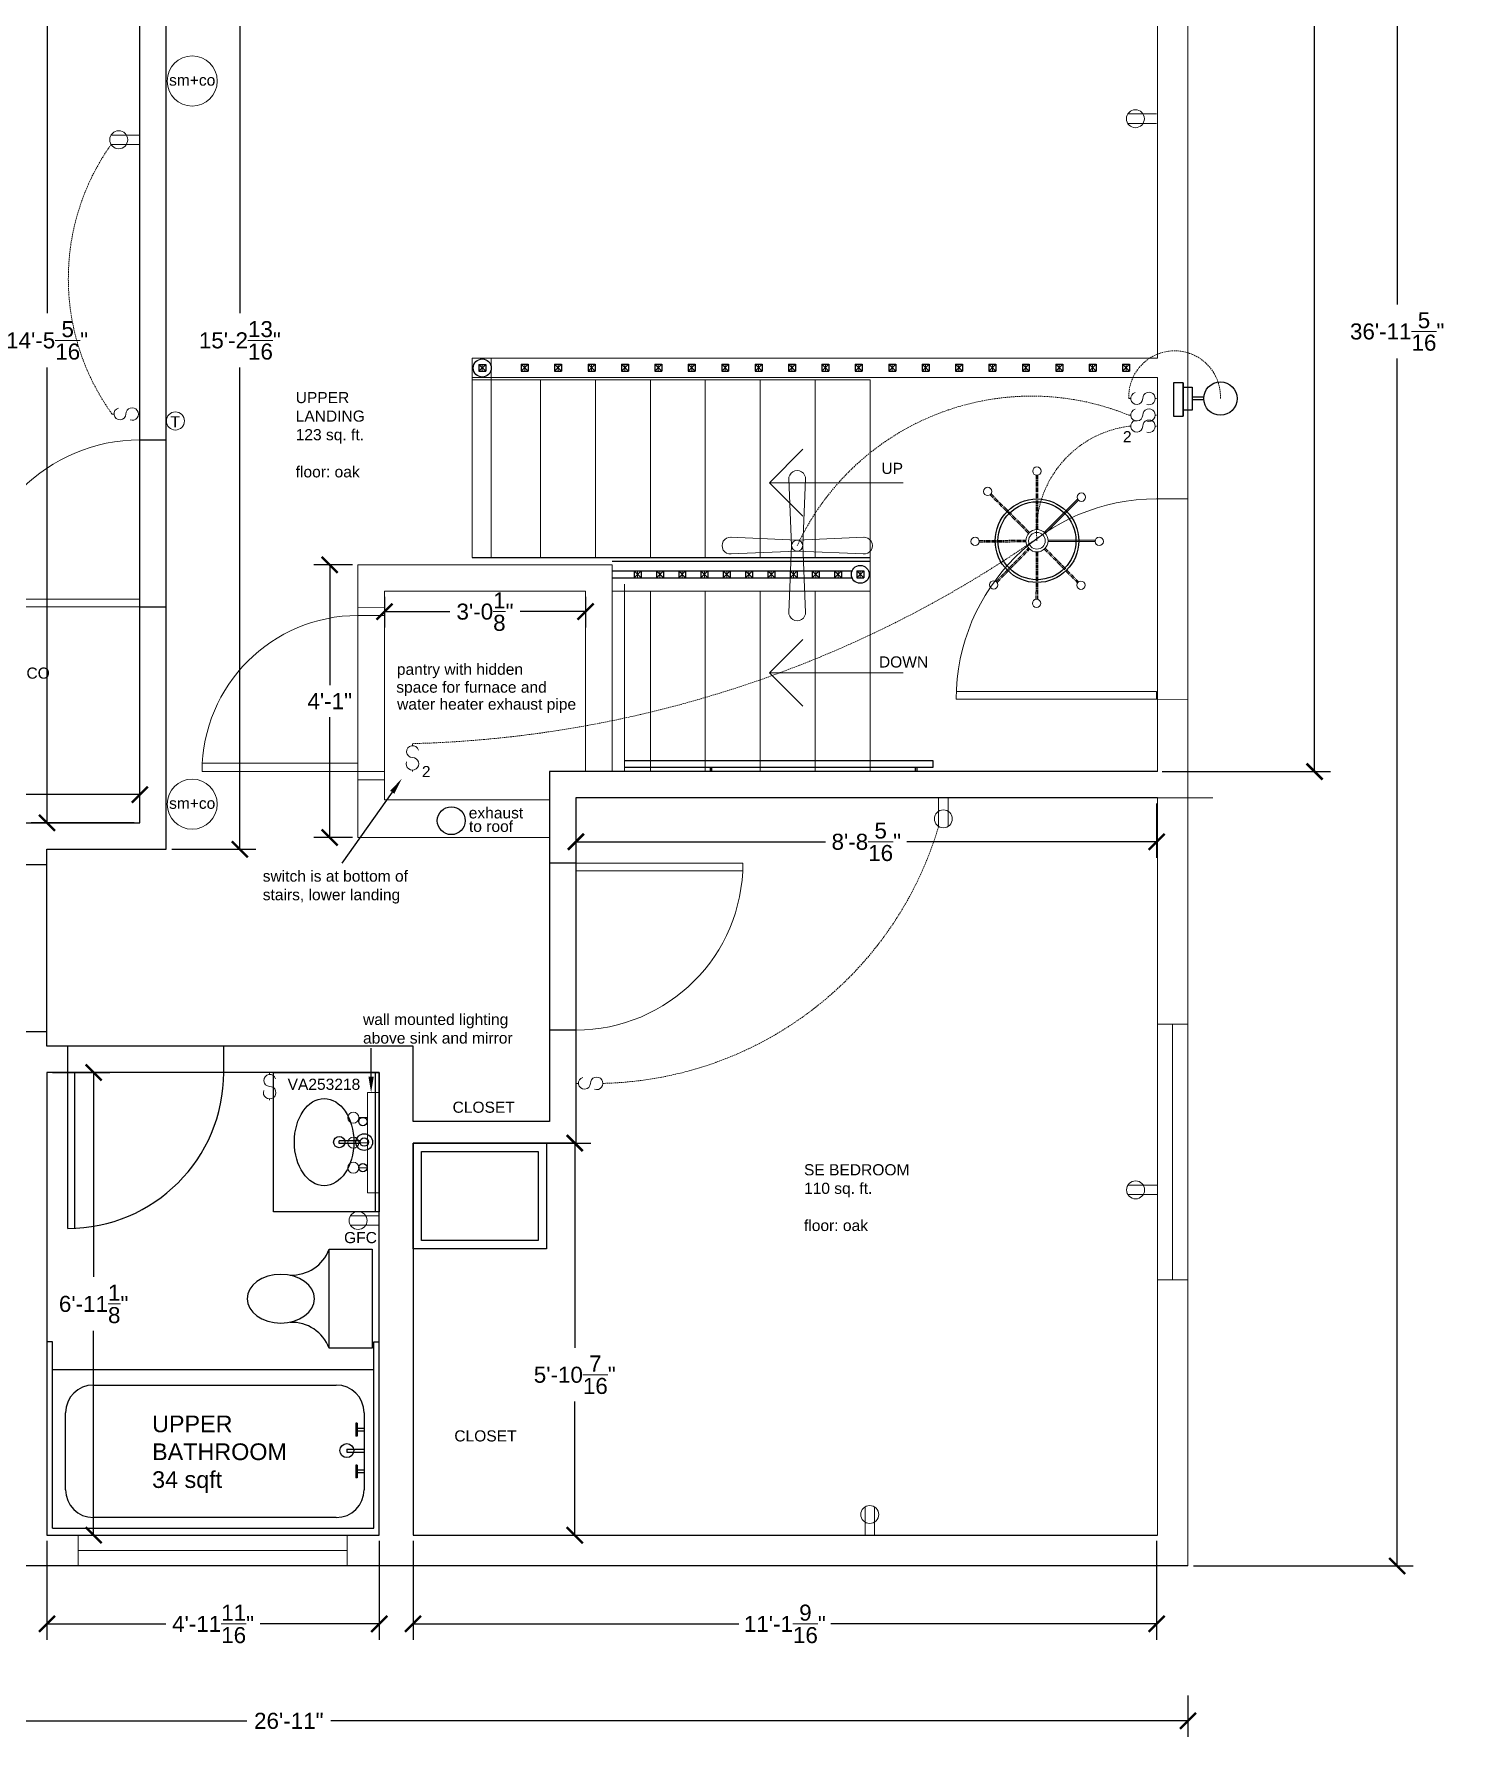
# Model space of a CAD drawing. Header units: inches. Extents: x -20 to 405, y 55 to 548.
# Drawn here: x 149.9 to 405.3, y 54.6 to 360.4 of the extents above; entities that cross this region are included whole.
import ezdxf

# ---------------------------------------------------------------- set-up
doc = ezdxf.new("R2010")
doc.units = ezdxf.units.IN
doc.header["$MEASUREMENT"] = 0
doc.linetypes.add('CENTER2', pattern=[1.125, 0.75, -0.125, 0.125, -0.125])
doc.linetypes.add('DASHED2', pattern=[0.375, 0.25, -0.125])
doc.layers.get('0').update_dxf_attribs({"color": 1, "lineweight": 9})
for name, color, linetype, lineweight in [('00-page-edge', 7, 'Continuous', 9), ('A-101-Floorplan-1st-floor', 7, 'Continuous', 9), ('A201-Dimensions', 7, 'Continuous', 9), ('A201-Floorplan-2nd-floor', 7, 'Continuous', 9), ('A201-Text', 7, 'Continuous', 9), ('F201-Fire-and-CO-2nd-floor', 7, 'Continuous', 9)]:
    doc.layers.add(name, color=color, linetype=linetype, lineweight=lineweight)
doc.styles.add('Annotative', font='Arial.ttf')
doc.styles.get("Standard").update_dxf_attribs({"font": 'Arial.ttf'})
doc.dimstyles.new('Annotative', dxfattribs={"dimtxt": 0.18, "dimasz": 0.18, "dimexe": 0.18, "dimexo": 0.0625, "dimgap": 0.09, "dimtad": 0, "dimtih": 1, "dimtoh": 1, "dimdec": 4, "dimzin": 0, "dimdsep": 46, "dimlunit": 4, "dimtxsty": 'Annotative', "dimblk": 'ARCHTICK', "dimblk1": 'ARCHTICK', "dimblk2": 'ARCHTICK', "dimcen": 0.09, "dimadec": 0, "dimazin": 0, "dimtfac": 1, "dimtdec": 4, "dimtofl": 0, "dimtmove": 0, "dimatfit": 3, "dimldrblk": 'ARCHTICK', "dimfxl": 1, "dimtolj": 1, "dimtzin": 0, "dimarcsym": 0})

# ---------------------------------------------------------------- blocks, each defined once
blk = doc.blocks.new('L2-bathroom-door')
at = {"lineweight": 30}
for p, q in [((0, -28), (0, 0)), ((1.25, 0), (0, 0)), ((0, 0), (0, 0)), ((1.25, -27.97), (1.25, 0))]:
    blk.add_line(p, q, dxfattribs=at)
blk.add_arc((0, 0), 28, 270, 0, dxfattribs=at)
blk = doc.blocks.new('L2-SE-bedroom')
at = {"layer": 'A201-Floorplan-2nd-floor'}
for p, q in [((30, 0), (0, 0)), ((0, 0), (0, -1.38)), ((0, -1.38), (29.97, -1.38))]:
    blk.add_line(p, q, dxfattribs=at)
blk.add_arc((0, 0), 30, 270, 0, dxfattribs=at)
blk = doc.blocks.new('L2-W-bedroom-door')
at = {"layer": 'A201-Floorplan-2nd-floor'}
for p, q in [((-186.19, -524.69), (-156.19, -524.69)), ((-156.19, -523.31), (-186.15, -523.31)), ((-156.19, -524.69), (-156.19, -523.31))]:
    blk.add_line(p, q, dxfattribs=at)
blk.add_arc((-156.19, -524.69), 30, 90, 180, dxfattribs=at)
blk = doc.blocks.new('L2-bathroom-bath-tub')
at = {"lineweight": 30}
for p, q in [((-1, 0), (0, 0)), ((-58.68, 0), (-59.68, 0)), ((-58.68, -33.5), (-58.68, 0)), ((-1, -33.5), (-1, 0)), ((-58.68, -5), (-1, -5)), ((-51.34, -7.77), (-7.72, -7.77)), ((-56.34, -26.56), (-56.34, -12.77)), ((-2.72, -12.77), (-2.72, -26.56)), ((-58.68, -33.5), (-1, -33.5)), ((-7.72, -31.56), (-51.34, -31.56))]:
    blk.add_line(p, q, dxfattribs=at)
for centre, start, end in [((-51.34, -12.77), 90, 180), ((-7.72, -12.77), 0, 90), ((-51.34, -26.56), 180, 270), ((-7.72, -26.56), 270, 0)]:
    blk.add_arc(centre, 5, start, end, dxfattribs=at)
blk = doc.blocks.new('L2-bathroom-sink')
at = {"lineweight": 30}
for p, q in [((-19, -25), (-19, 0)), ((-19, 0), (0, 0)), ((-0.75, 0), (-0.75, -25)), ((0, 0), (0, -25)), ((-3.39, -12.25), (-7.17, -12.25)), ((-7.17, -12.75), (-7.17, -12.25)), ((-3.39, -12.75), (-7.17, -12.75)), ((0, -25), (-19, -25))]:
    blk.add_line(p, q, dxfattribs=at)
for centre, radius in [((-2.94, -8.81), 0.75), ((-7.19, -12.5), 1), ((-2.69, -12.5), 1.5), ((-2.69, -12.5), 0.75), ((-2.94, -17.09), 0.75)]:
    blk.add_circle(centre, radius, dxfattribs=at)
blk.add_ellipse((-9.9, -12.5), major_axis=(0, 7.83), ratio=0.682565, dxfattribs=at)
blk = doc.blocks.new('L2-toilet')
at = {"layer": 'A201-Floorplan-2nd-floor', "lineweight": 30}
for p, q in [((-7.75, 0), (-7.75, 17.75)), ((-7.75, 17.75), (0, 17.75)), ((0, 17.75), (0, 0)), ((0, 0), (-7.75, 0))]:
    blk.add_line(p, q, dxfattribs=at)
for centre, start, end in [((-14.44, 20.27), 267.5527, 339.3943), ((-14.44, -2.52), 20.6057, 92.4473)]:
    blk.add_arc(centre, 7.15, start, end, dxfattribs=at)
blk.add_ellipse((-16.43, 8.88), major_axis=(-6.05, 0), ratio=0.722961, start_param=4.712389, end_param=10.995574, dxfattribs=at)
blk = doc.blocks.new('L2-tub-hot-faucet')
at = {"layer": 'A201-Floorplan-2nd-floor', "lineweight": 30}
for p, q in [((-1.26, 1.41), (-1.51, 1.41)), ((-1.51, 1.41), (-1.51, -0.91)), ((-1.26, 1.41), (-1.26, -0.91)), ((0, 0.5), (-1.26, 0.5)), ((0, 0), (-1.26, 0)), ((-1.26, -0.91), (-1.26, 0)), ((-1.26, -0.91), (-1.51, -0.91))]:
    blk.add_line(p, q, dxfattribs=at)
blk = doc.blocks.new('L2-tub-faucets-and-drain')
at = {"layer": 'A201-Floorplan-2nd-floor', "lineweight": 30}
for p, q in [((0, 0.25), (3.11, 0.25)), ((0, 0.25), (0, -0.25)), ((0, -0.25), (3.11, -0.25))]:
    blk.add_line(p, q, dxfattribs=at)
blk.add_circle((0, 0), 1.25, dxfattribs=at)
at = {"lineweight": 30}
for p in [(3.11, 3.5), (3.11, -4)]:
    blk.add_blockref('L2-tub-hot-faucet', p, dxfattribs=at)
blk = doc.blocks.new('L2-front-door')
at = {"layer": 'A201-Floorplan-2nd-floor'}
for p, q in [((-36, 0), (0, 0)), ((-35.97, 1.38), (0, 1.38))]:
    blk.add_line(p, q, dxfattribs=at)
at = {"layer": 'A201-Floorplan-2nd-floor', "lineweight": 30}
blk.add_line((0, 1.38), (0, 0), dxfattribs=at)
at = {"layer": 'A201-Floorplan-2nd-floor'}
blk.add_arc((0, 0), 36, 90, 180, dxfattribs=at)
blk = doc.blocks.new('L2-banister-rail')
at = {"layer": 'A201-Floorplan-2nd-floor', "lineweight": -3}
for p, q in [((292.34, -354.55), (291.09, -355.8)), ((292.34, -355.8), (291.09, -354.55)), ((291.09, -354.55), (291.09, -355.8)), ((291.09, -354.55), (292.34, -354.55)), ((292.34, -354.55), (292.34, -355.8)), ((291.09, -355.8), (292.34, -355.8))]:
    blk.add_line(p, q, dxfattribs=at)
at = {"layer": 'A201-Floorplan-2nd-floor', "lineweight": 5}
blk.add_line((291.71, -355.8), (291.71, -354.55), dxfattribs=at)
blk = doc.blocks.new('L1-pt-5-bannister-ball')
at = {"layer": 'A201-Floorplan-2nd-floor', "lineweight": -3}
blk.add_circle((298.59, -355.2), 1.61, dxfattribs=at)
at = {"color": 1, "lineweight": 5}
blk.add_blockref('L2-banister-rail', (6.88, -0.02), dxfattribs=at)
blk = doc.blocks.new('L2-SW-bannister-ball')
at = {"layer": 'A201-Floorplan-2nd-floor', "lineweight": -3}
blk.add_circle((231.61, -355.22), 1.62, dxfattribs=at)
at = {"color": 1, "lineweight": 5}
blk.add_blockref('L2-banister-rail', (-60.1, -0.01), dxfattribs=at)
blk = doc.blocks.new('L2-south-stairway-handrail-to-L1')
at = {"layer": 'A201-Floorplan-2nd-floor', "lineweight": -3}
for p, q in [((-44.12, 1.25), (11.23, 1.25)), ((11.23, 0), (-44.12, 0)), ((-28.71, -0.75), (-28.71, 0)), ((-28.46, -0.75), (-28.46, 0)), ((8.09, 0), (8.09, -0.75)), ((8.34, 0), (8.34, -0.75)), ((11.23, 1.25), (11.23, 0))]:
    blk.add_line(p, q, dxfattribs=at)
blk = doc.blocks.new('L1-arrow')
at = {"lineweight": 5}
for p, q in [((188.32, -365.98), (182.32, -359.98)), ((182.32, -365.98), (164.32, -365.98)), ((182.32, -365.98), (188.32, -365.98)), ((188.32, -365.98), (182.32, -371.98))]:
    blk.add_line(p, q, dxfattribs=at)
blk = doc.blocks.new('_ArchTick')
at = {"color": 0, "linetype": 'ByBlock', "lineweight": 30, "const_width": 0.15}
blk.add_lwpolyline([(-0.5, -0.5), (0.5, 0.5)], dxfattribs=at)
blk = doc.blocks.new('*D545')
at = {"layer": 'A201-Dimensions', "color": 0, "lineweight": -2, "transparency": 16777216}
for p, q in [((207.13, 265.1), (200.17, 265.1)), ((203.05, 265.1), (203.05, 243.49)), ((203.05, 216.12), (203.05, 237.72)), ((207.13, 216.12), (200.17, 216.12))]:
    blk.add_line(p, q, dxfattribs=at)
at = {"layer": 'A201-Dimensions', "color": 0, "lineweight": -2, "transparency": 16777216, "xscale": 2.88, "yscale": 2.88, "zscale": 2.88}
for p, rotation in [((203.05, 265.1), 90), ((203.05, 216.12), 270)]:
    blk.add_blockref('_ArchTick', p, dxfattribs=dict(at, rotation=rotation))
at = {"layer": 'A201-Dimensions', "color": 0, "lineweight": 5, "transparency": 16777216, "insert": (203.05, 240.61), "char_height": 2.88, "attachment_point": 5, "style": 'Annotative'}
blk.add_mtext('\\A1;4\'-1"', dxfattribs=at)
blk = doc.blocks.new('*D544')
at = {"layer": 'A201-Dimensions', "color": 0, "lineweight": -2, "transparency": 16777216}
for p, q in [((212.88, 259.35), (212.88, 253.81)), ((249.01, 259.35), (249.01, 253.81)), ((212.88, 256.69), (224.63, 256.69)), ((249.01, 256.69), (237.26, 256.69))]:
    blk.add_line(p, q, dxfattribs=at)
at = {"layer": 'A201-Dimensions', "color": 0, "lineweight": -2, "transparency": 16777216, "xscale": 2.88, "yscale": 2.88, "zscale": 2.88, "rotation": 180}
blk.add_blockref('_ArchTick', (212.88, 256.69), dxfattribs=at)
at = {"layer": 'A201-Dimensions', "color": 0, "lineweight": -2, "transparency": 16777216, "xscale": 2.88, "yscale": 2.88, "zscale": 2.88}
blk.add_blockref('_ArchTick', (249.01, 256.69), dxfattribs=at)
at = {"layer": 'A201-Dimensions', "color": 0, "lineweight": 5, "transparency": 16777216, "insert": (230.94, 256.69), "char_height": 2.88, "attachment_point": 5, "style": 'Annotative'}
blk.add_mtext('\\A1;3\'-0{\\H1x;\\S1/8;}"', dxfattribs=at)
blk = doc.blocks.new('*D533')
at = {"layer": 'A201-Dimensions', "color": 0, "lineweight": -2, "transparency": 16777216}
for p, q in [((92.79, 219.76), (92.79, 226.71)), ((168.94, 219.76), (168.94, 226.71)), ((92.79, 223.83), (124.55, 223.83)), ((168.94, 223.83), (137.19, 223.83))]:
    blk.add_line(p, q, dxfattribs=at)
at = {"layer": 'A201-Dimensions', "color": 0, "lineweight": -2, "transparency": 16777216, "xscale": 2.88, "yscale": 2.88, "zscale": 2.88, "rotation": 180}
blk.add_blockref('_ArchTick', (92.79, 223.83), dxfattribs=at)
at = {"layer": 'A201-Dimensions', "color": 0, "lineweight": -2, "transparency": 16777216, "xscale": 2.88, "yscale": 2.88, "zscale": 2.88}
blk.add_blockref('_ArchTick', (168.94, 223.83), dxfattribs=at)
at = {"layer": 'A201-Dimensions', "color": 0, "lineweight": 5, "transparency": 16777216, "insert": (130.87, 223.83), "char_height": 2.88, "attachment_point": 5, "style": 'Annotative'}
blk.add_mtext('\\A1;6\'-4{\\H1x;\\S1/8;}"', dxfattribs=at)
blk = doc.blocks.new('*D524')
at = {"layer": 'A201-Dimensions', "color": 0, "lineweight": -2, "transparency": 16777216}
for p, q in [((167.94, 392.04), (149.41, 392.04)), ((152.29, 392.04), (152.29, 310.26)), ((152.29, 218.76), (152.29, 300.54)), ((167.94, 218.76), (149.41, 218.76))]:
    blk.add_line(p, q, dxfattribs=at)
at = {"layer": 'A201-Dimensions', "color": 0, "lineweight": -2, "transparency": 16777216, "xscale": 2.88, "yscale": 2.88, "zscale": 2.88}
for p, rotation in [((152.29, 392.04), 90), ((152.29, 218.76), 270)]:
    blk.add_blockref('_ArchTick', p, dxfattribs=dict(at, rotation=rotation))
at = {"layer": 'A201-Dimensions', "color": 0, "lineweight": 5, "transparency": 16777216, "insert": (152.29, 305.4), "char_height": 2.88, "attachment_point": 5, "style": 'Annotative'}
blk.add_mtext('\\A1;14\'-5{\\H1x;\\S5/16;}"', dxfattribs=at)
blk = doc.blocks.new('*D536')
at = {"layer": 'A201-Dimensions', "color": 0, "lineweight": -2, "transparency": 16777216}
for p, q in [((152.26, 89.83), (152.26, 72.04)), ((211.94, 89.83), (211.94, 72.04)), ((152.26, 74.92), (173.63, 74.92)), ((211.94, 74.92), (190.57, 74.92))]:
    blk.add_line(p, q, dxfattribs=at)
at = {"layer": 'A201-Dimensions', "color": 0, "lineweight": -2, "transparency": 16777216, "xscale": 2.88, "yscale": 2.88, "zscale": 2.88, "rotation": 180}
blk.add_blockref('_ArchTick', (152.26, 74.92), dxfattribs=at)
at = {"layer": 'A201-Dimensions', "color": 0, "lineweight": -2, "transparency": 16777216, "xscale": 2.88, "yscale": 2.88, "zscale": 2.88}
blk.add_blockref('_ArchTick', (211.94, 74.92), dxfattribs=at)
at = {"layer": 'A201-Dimensions', "color": 0, "lineweight": 5, "transparency": 16777216, "insert": (182.1, 74.92), "char_height": 2.88, "attachment_point": 5, "style": 'Annotative'}
blk.add_mtext('\\A1;4\'-11{\\H1x;\\S11/16;}"', dxfattribs=at)
blk = doc.blocks.new('*D540')
at = {"layer": 'A201-Dimensions', "color": 0, "lineweight": -2, "transparency": 16777216}
for p, q in [((218.01, 89.83), (218.01, 72.04)), ((351.57, 89.83), (351.57, 72.04)), ((218.01, 74.92), (276.52, 74.92)), ((351.57, 74.92), (293.06, 74.92))]:
    blk.add_line(p, q, dxfattribs=at)
at = {"layer": 'A201-Dimensions', "color": 0, "lineweight": -2, "transparency": 16777216, "xscale": 2.88, "yscale": 2.88, "zscale": 2.88, "rotation": 180}
blk.add_blockref('_ArchTick', (218.01, 74.92), dxfattribs=at)
at = {"layer": 'A201-Dimensions', "color": 0, "lineweight": -2, "transparency": 16777216, "xscale": 2.88, "yscale": 2.88, "zscale": 2.88}
blk.add_blockref('_ArchTick', (351.57, 74.92), dxfattribs=at)
at = {"layer": 'A201-Dimensions', "color": 0, "lineweight": 5, "transparency": 16777216, "insert": (284.79, 74.92), "char_height": 2.88, "attachment_point": 5, "style": 'Annotative'}
blk.add_mtext('\\A1;11\'-1{\\H1x;\\S9/16;}"', dxfattribs=at)
blk = doc.blocks.new('*D538')
at = {"layer": 'A201-Dimensions', "color": 0, "lineweight": -2, "transparency": 16777216}
for p, q in [((153.26, 173.93), (163.53, 173.93)), ((160.65, 173.93), (160.65, 137.24)), ((160.65, 90.83), (160.65, 127.52)), ((153.26, 90.83), (163.53, 90.83))]:
    blk.add_line(p, q, dxfattribs=at)
at = {"layer": 'A201-Dimensions', "color": 0, "lineweight": -2, "transparency": 16777216, "xscale": 2.88, "yscale": 2.88, "zscale": 2.88}
for p, rotation in [((160.65, 173.93), 90), ((160.65, 90.83), 270)]:
    blk.add_blockref('_ArchTick', p, dxfattribs=dict(at, rotation=rotation))
at = {"layer": 'A201-Dimensions', "color": 0, "lineweight": 5, "transparency": 16777216, "insert": (160.65, 132.38), "char_height": 2.88, "attachment_point": 5, "style": 'Annotative'}
blk.add_mtext('\\A1;6\'-11{\\H1x;\\S1/8;}"', dxfattribs=at)
blk = doc.blocks.new('*D537')
at = {"layer": 'A201-Dimensions', "color": 0, "lineweight": -2, "transparency": 16777216}
for p, q in [((219.01, 161.25), (249.94, 161.25)), ((247.06, 161.25), (247.06, 124.49)), ((247.06, 90.83), (247.06, 114.82)), ((219.01, 90.83), (249.94, 90.83))]:
    blk.add_line(p, q, dxfattribs=at)
at = {"layer": 'A201-Dimensions', "color": 0, "lineweight": -2, "transparency": 16777216, "xscale": 2.88, "yscale": 2.88, "zscale": 2.88}
for p, rotation in [((247.06, 161.25), 90), ((247.06, 90.83), 270)]:
    blk.add_blockref('_ArchTick', p, dxfattribs=dict(at, rotation=rotation))
at = {"layer": 'A201-Dimensions', "color": 0, "lineweight": 5, "transparency": 16777216, "insert": (247.06, 119.66), "char_height": 2.88, "attachment_point": 5, "style": 'Annotative'}
blk.add_mtext('\\A1;5\'-10{\\H1x;\\S7/16;}"', dxfattribs=at)
blk = doc.blocks.new('*D543')
at = {"layer": 'A201-Dimensions', "color": 0, "lineweight": -2, "transparency": 16777216}
for p, q in [((247.26, 222.22), (247.26, 212.48)), ((351.57, 222.22), (351.57, 212.48)), ((247.26, 215.36), (292.12, 215.36)), ((351.57, 215.36), (306.71, 215.36))]:
    blk.add_line(p, q, dxfattribs=at)
at = {"layer": 'A201-Dimensions', "color": 0, "lineweight": -2, "transparency": 16777216, "xscale": 2.88, "yscale": 2.88, "zscale": 2.88, "rotation": 180}
blk.add_blockref('_ArchTick', (247.26, 215.36), dxfattribs=at)
at = {"layer": 'A201-Dimensions', "color": 0, "lineweight": -2, "transparency": 16777216, "xscale": 2.88, "yscale": 2.88, "zscale": 2.88}
blk.add_blockref('_ArchTick', (351.57, 215.36), dxfattribs=at)
at = {"layer": 'A201-Dimensions', "color": 0, "lineweight": 5, "transparency": 16777216, "insert": (299.42, 215.36), "char_height": 2.88, "attachment_point": 5, "style": 'Annotative'}
blk.add_mtext('\\A1;8\'-8{\\H1x;\\S5/16;}"', dxfattribs=at)
blk = doc.blocks.new('*D547')
at = {"layer": 'A201-Dimensions', "color": 0, "lineweight": -2, "transparency": 16777216}
for p, q in [((352.57, 523.16), (382.81, 523.16)), ((379.93, 523.16), (379.93, 380.43)), ((379.93, 227.97), (379.93, 370.71)), ((352.57, 227.97), (382.81, 227.97))]:
    blk.add_line(p, q, dxfattribs=at)
at = {"layer": 'A201-Dimensions', "color": 0, "lineweight": -2, "transparency": 16777216, "xscale": 2.88, "yscale": 2.88, "zscale": 2.88}
for p, rotation in [((379.93, 523.16), 90), ((379.93, 227.97), 270)]:
    blk.add_blockref('_ArchTick', p, dxfattribs=dict(at, rotation=rotation))
at = {"layer": 'A201-Dimensions', "color": 0, "lineweight": 5, "transparency": 16777216, "insert": (379.93, 375.57), "char_height": 2.88, "attachment_point": 5, "style": 'Annotative'}
blk.add_mtext('\\A1;24\'-7{\\H1x;\\S3/16;}"', dxfattribs=at)
blk = doc.blocks.new('*D546')
at = {"layer": 'A201-Dimensions', "color": 0, "lineweight": -2, "transparency": 16777216}
for p, q in [((174.69, 396.79), (189.79, 396.79)), ((186.91, 396.79), (186.91, 310.29)), ((186.91, 214.01), (186.91, 300.52)), ((174.69, 214.01), (189.79, 214.01))]:
    blk.add_line(p, q, dxfattribs=at)
at = {"layer": 'A201-Dimensions', "color": 0, "lineweight": -2, "transparency": 16777216, "xscale": 2.88, "yscale": 2.88, "zscale": 2.88}
for p, rotation in [((186.91, 396.79), 90), ((186.91, 214.01), 270)]:
    blk.add_blockref('_ArchTick', p, dxfattribs=dict(at, rotation=rotation))
at = {"layer": 'A201-Dimensions', "color": 0, "lineweight": 5, "transparency": 16777216, "insert": (186.91, 305.4), "char_height": 2.88, "attachment_point": 5, "style": 'Annotative'}
blk.add_mtext('\\A1;15\'-2{\\H1x;\\S13/16;}"', dxfattribs=at)
blk = doc.blocks.new('basic-vertical-switch')
for p, q in [((0, 5), (0, 4.65)), ((0, 0.26), (0, 0))]:
    blk.add_line(p, q)
for points in [[(0, 2.5, -2.004555), (1.06, 3.85)], [(-1.06, 1.75, 3.139408), (0, 2.5, 3.139408)]]:
    blk.add_lwpolyline(points, format="xyb")
blk = doc.blocks.new('wall-duplex')
at = {"lineweight": 5}
for p, q in [((-0.85, 3.8), (-0.85, -1.36)), ((0.85, 3.8), (0.85, -1.36))]:
    blk.add_line(p, q, dxfattribs=at)
blk.add_circle((0, 0), 1.61)
blk = doc.blocks.new('smoke+co-detector')
at = {"lineweight": 5}
blk.add_circle((0, 0), 4.5, dxfattribs=at)
at = {"layer": '00-page-edge', "lineweight": 5}
blk.add_line((0, 0), (0, 0), dxfattribs=at)
at = {"lineweight": 5, "insert": (-4.16, 1.16, 93.25), "char_height": 2, "attachment_point": 1}
blk.add_mtext_dynamic_manual_height_columns('sm+co', width=9.0395, gutter_width=10, heights=[0], dxfattribs=at)
blk = doc.blocks.new('basic-horizontal-switch')
for p, q in [((-5, 0), (-4.65, 0)), ((-0.26, 0), (0, 0))]:
    blk.add_line(p, q)
for points in [[(-2.5, 0, -2.004555), (-3.85, 1.06)], [(-1.75, -1.06, 3.139408), (-2.5, 0, 3.139408)]]:
    blk.add_lwpolyline(points, format="xyb")
blk = doc.blocks.new('original-upstairs-bathroom-wall-light')
at = {"lineweight": 5}
for p, q in [((-13.5, -2), (-13.5, -3.54)), ((-9, -2), (-9, -3.54)), ((-4.5, -2), (-4.5, -3.54))]:
    blk.add_line(p, q, dxfattribs=at)
blk.add_lwpolyline([(0, 0), (0, -2), (-18, -2), (-18, 0)], close=True, dxfattribs=at)
for centre in [(-13.5, -4.54), (-9, -4.54), (-4.5, -4.54)]:
    blk.add_circle(centre, 1, dxfattribs=at)
blk = doc.blocks.new('ceiling-fan')
at = {"lineweight": 5}
for p, q in [((-1, 0), (-1.5, 12)), ((1, 0), (1.5, 12)), ((0, 1), (-12, 1.5)), ((-1, 0), (-1.5, -12)), ((0, 1), (12, 1.5)), ((1, 0), (1.5, -12)), ((0, -1), (-12, -1.5)), ((0, -1), (12, -1.5))]:
    blk.add_line(p, q, dxfattribs=at)
blk.add_circle((0, 0), 1, dxfattribs=at)
for centre, start, end in [((0, 12), 355.2281, 184.7719), ((-12, 0), 85.2281, 274.7719), ((12, 0), 265.2281, 94.7719), ((0, -12), 175.2281, 4.7719)]:
    blk.add_arc(centre, 1.5, start, end, dxfattribs=at)
blk = doc.blocks.new('original-dining-room-chandelier-flat0')
at = {"linetype": 'CENTER2', "lineweight": -3}
for p, q in [((-0.12, 11.76), (-0.12, 2)), ((0.12, 11.76), (0.12, 2)), ((-10.35, 0.02), (-2, 0.12)), ((-10.35, -0.23), (-2, -0.13)), ((-0.13, -2), (-0.18, -10.49)), ((0.12, -2), (0.07, -10.49))]:
    blk.add_line(p, q, dxfattribs=at)
at = {"lineweight": 5}
for p, q in [((2, 0.12), (10.43, 0.12)), ((2, -0.12), (10.43, -0.12))]:
    blk.add_line(p, q, dxfattribs=at)
for centre, radius in [((0, 12.51), 0.75), ((-11.1, -0.11), 0.75), ((0, 0), 2), ((0, 0), 1.5), ((11.18, -0.11), 0.75), ((-0.06, -11.24), 0.75)]:
    blk.add_circle(centre, radius, dxfattribs=at)
at = {"lineweight": -3}
for radius in [7.5, 7]:
    blk.add_circle((0, 0), radius, dxfattribs=at)
blk = doc.blocks.new('original-dining-room-chandelier-flat1')
at = {"linetype": 'CENTER2', "lineweight": -3}
for p, q in [((-8.4, 8.23), (-1.5, 1.32)), ((-8.23, 8.4), (-1.32, 1.5)), ((-7.34, -7.3), (-1.5, -1.33)), ((-7.16, -7.48), (-1.32, -1.5)), ((1.32, -1.5), (7.29, -7.54)), ((1.5, -1.33), (7.47, -7.37))]:
    blk.add_line(p, q, dxfattribs=at)
at = {"lineweight": 5}
for p, q in [((1.32, 1.5), (7.29, 7.47)), ((1.5, 1.32), (7.47, 7.29))]:
    blk.add_line(p, q, dxfattribs=at)
for centre, radius in [((-8.85, 8.85), 0.75), ((7.98, 7.83), 0.75), ((0, 0), 2), ((0, 0), 1.5), ((-7.77, -7.93), 0.75), ((7.91, -7.99), 0.75)]:
    blk.add_circle(centre, radius, dxfattribs=at)
at = {"lineweight": -3}
for radius in [7.5, 7]:
    blk.add_circle((0, 0), radius, dxfattribs=at)
blk = doc.blocks.new('original-dining-room-chandelier')
at = {"layer": 'A201-Floorplan-2nd-floor', "lineweight": 5}
for name in ['original-dining-room-chandelier-flat0', 'original-dining-room-chandelier-flat1']:
    blk.add_blockref(name, (0, 0), dxfattribs=at)
blk = doc.blocks.new('outdoor-light')
at = {"layer": 'A-101-Floorplan-1st-floor', "lineweight": 30}
for p, q in [((6, 0), (0, 0)), ((0, 0), (0, -1.75)), ((6, -1.75), (6, 0)), ((0, -1.75), (6, -1.75)), ((1.11, -3.38), (1.11, -1.75)), ((1.11, -1.75), (5.24, -1.75)), ((5.24, -1.75), (5.24, -3.38)), ((5.24, -3.38), (1.11, -3.38)), ((2.93, -5.46), (2.93, -3.38)), ((3.43, -5.46), (3.43, -3.38))]:
    blk.add_line(p, q, dxfattribs=at)
blk.add_circle((3.18, -8.45), 3, dxfattribs=at)
blk = doc.blocks.new('*D587')
at = {"layer": 'A201-Dimensions', "color": 0, "lineweight": -2, "transparency": 16777216}
for p, q in [((358.2, 528.66), (397.65, 528.66)), ((394.77, 528.66), (394.77, 311.86)), ((394.77, 85.33), (394.77, 302.13)), ((358.2, 85.33), (397.65, 85.33))]:
    blk.add_line(p, q, dxfattribs=at)
at = {"layer": 'A201-Dimensions', "color": 0, "lineweight": -2, "transparency": 16777216, "xscale": 2.88, "yscale": 2.88, "zscale": 2.88}
for p, rotation in [((394.77, 528.66), 90), ((394.77, 85.33), 270)]:
    blk.add_blockref('_ArchTick', p, dxfattribs=dict(at, rotation=rotation))
at = {"layer": 'A201-Dimensions', "color": 0, "lineweight": 5, "transparency": 16777216, "insert": (394.77, 307), "char_height": 2.88, "attachment_point": 5, "style": 'Annotative'}
blk.add_mtext('\\A1;36\'-11{\\H1x;\\S5/16;}"', dxfattribs=at)
blk = doc.blocks.new('*D592')
at = {"layer": 'A201-Dimensions', "color": 0, "lineweight": -2, "transparency": 16777216}
for p, q in [((34.2, 62.06), (34.2, 54.61)), ((357.2, 62.06), (357.2, 54.61)), ((34.2, 57.49), (188.17, 57.49)), ((357.2, 57.49), (203.23, 57.49))]:
    blk.add_line(p, q, dxfattribs=at)
at = {"layer": 'A201-Dimensions', "color": 0, "lineweight": -2, "transparency": 16777216, "xscale": 2.88, "yscale": 2.88, "zscale": 2.88, "rotation": 180}
blk.add_blockref('_ArchTick', (34.2, 57.49), dxfattribs=at)
at = {"layer": 'A201-Dimensions', "color": 0, "lineweight": -2, "transparency": 16777216, "xscale": 2.88, "yscale": 2.88, "zscale": 2.88}
blk.add_blockref('_ArchTick', (357.2, 57.49), dxfattribs=at)
at = {"layer": 'A201-Dimensions', "color": 0, "lineweight": 5, "transparency": 16777216, "insert": (195.7, 57.49), "char_height": 2.88, "attachment_point": 5, "style": 'Annotative'}
blk.add_mtext('\\A1;26\'-11"', dxfattribs=at)

msp = doc.modelspace()

# ---------------------------------------------------------------- linework, layer by layer
at = {"lineweight": 5}
msp.add_line((351.69696, 223.2234), (361.64964, 223.2234), dxfattribs=at)
at = {"layer": 'A201-Floorplan-2nd-floor', "lineweight": 5}
for p, q in [((357.19696, 85.32563), (357.19696, 528.6646)), ((351.69696, 302.2234), (351.69696, 523.1646)), ((228.63039, 302.2234), (228.63039, 266.37965)), ((351.69696, 302.2234), (228.63039, 302.2234)), ((232.07074, 266.37965), (232.07074, 302.2234)), ((351.69696, 298.7234), (228.63039, 298.7234)), ((300.13446, 298.31715), (228.63039, 298.31715)), ((240.88446, 266.37965), (240.88446, 298.31715)), ((250.75946, 266.37965), (250.75946, 298.31715)), ((260.63446, 266.37965), (260.63446, 298.31715)), ((270.50946, 266.37965), (270.50946, 298.31715)), ((280.38446, 266.37965), (280.38446, 298.31715)), ((290.25946, 266.37965), (290.25946, 298.31715)), ((300.13446, 266.37965), (300.13446, 298.31715)), ((351.69696, 227.9734), (351.69696, 298.7234)), ((351.57196, 276.93803), (357.19696, 276.93803)), ((300.13446, 227.9734), (300.13446, 266.37965)), ((253.75946, 265.0984), (208.12664, 265.0984)), ((208.12664, 265.0984), (208.12664, 216.11552)), ((228.63039, 265.0984), (253.75946, 265.0984)), ((253.75946, 265.0984), (253.75946, 227.9734)), ((249.00946, 260.3484), (212.87664, 260.3484)), ((212.87664, 260.3484), (212.87664, 222.86552)), ((249.00946, 260.3484), (249.00946, 227.9734)), ((253.75946, 260.37965), (300.13446, 260.37965)), ((256.00946, 227.9734), (256.00946, 261.5984)), ((260.63446, 260.37965), (260.63446, 227.9734)), ((270.50946, 260.37965), (270.50946, 227.9734)), ((280.38446, 260.37965), (280.38446, 227.9734)), ((290.25946, 260.37965), (290.25946, 227.9734)), ((300.13446, 260.37965), (300.13446, 227.9734)), ((208.12664, 257.49052), (212.87664, 257.44815)), ((208.12664, 255.99052), (208.12664, 227.99052)), ((212.87664, 255.97788), (208.12664, 255.99052)), ((351.57196, 240.93803), (357.19696, 240.90735)), ((180.16685, 229.49052), (208.12664, 229.49052)), ((180.12664, 227.99052), (208.12664, 227.99052)), ((208.12664, 227.99052), (212.87664, 227.99052)), ((208.12664, 226.49052), (208.12664, 227.99052)), ((212.87664, 226.47951), (208.12664, 226.49052)), ((248.75946, 227.9734), (256.00946, 227.9734)), ((351.69696, 90.82563), (351.69696, 223.2234)), ((212.87664, 222.86552), (242.50946, 222.86552)), ((208.12664, 216.11552), (242.50946, 216.11552)), ((351.69696, 182.5984), (357.19696, 182.5984)), ((354.44696, 182.5984), (354.44696, 136.70063)), ((351.69696, 136.70063), (357.19696, 136.70063)), ((157.88446, 90.82563), (157.88446, 85.32563)), ((206.19205, 90.82563), (206.19205, 85.32563)), ((157.88446, 88.07563), (206.19205, 88.07563))]:
    msp.add_line(p, q, dxfattribs=at)
at = {"layer": 'A201-Floorplan-2nd-floor', "lineweight": -3}
for p, q in [((173.69289, 214.01313), (173.69289, 396.79497)), ((356.32196, 297.77001), (356.32196, 291.77001)), ((168.94289, 287.52816), (173.69289, 287.52816)), ((228.63039, 266.37965), (300.13446, 266.37965)), ((253.75946, 265.75465), (300.13446, 265.75465)), ((253.75946, 264.02334), (296.87702, 264.02334)), ((253.75946, 262.77334), (296.86124, 262.77334)), ((168.94289, 257.52816), (173.69289, 257.52816)), ((351.69696, 227.9734), (242.50946, 227.9734)), ((242.50946, 227.9734), (242.50946, 165.12585)), ((351.69696, 223.2234), (247.25946, 223.2234)), ((247.25946, 223.2234), (247.25946, 161.25085)), ((147.50946, 211.30496), (152.25946, 211.30496)), ((152.25946, 178.67996), (152.25946, 214.01313)), ((152.25946, 214.01313), (173.69289, 214.01313)), ((247.25946, 211.5359), (242.50946, 211.5359)), ((147.50946, 181.30496), (152.25946, 181.30496)), ((247.25946, 181.5359), (242.50946, 181.5359)), ((218.00946, 178.67996), (152.25946, 178.67996)), ((156.00946, 173.92996), (156.00946, 178.67996)), ((184.00946, 173.92996), (184.00946, 178.67996)), ((218.00946, 165.12585), (218.00946, 178.67996)), ((156.00946, 173.92996), (152.25946, 173.92996)), ((242.50946, 165.12585), (218.00946, 165.12585)), ((247.25946, 161.25085), (218.00946, 161.25085)), ((218.00946, 161.25085), (218.00946, 90.82563)), ((153.25946, 92.07563), (153.25946, 120.57563)), ((218.00946, 90.82563), (351.69696, 90.82563)), ((357.19696, 85.32563), (34.20234, 85.32563))]:
    msp.add_line(p, q, dxfattribs=at)
for points in [[(39.67112, 392.04497), (39.71879, 247.91938), (92.79071, 247.91938), (92.79071, 218.76313), (168.94289, 218.76313), (168.94289, 392.04497)], [(211.94205, 90.82563), (211.94205, 173.92996), (152.25946, 173.92996), (152.25946, 90.82563)]]:
    msp.add_lwpolyline(points, close=True, dxfattribs=at)
at = {"layer": 'A201-Floorplan-2nd-floor', "lineweight": -2}
for points in [[(214.2722, 224.26184), (205.19735, 211.53818)], [(210.47901, 173.1852), (210.47901, 178.30522)]]:
    msp.add_lwpolyline(points, dxfattribs=at)
at = {"layer": 'A201-Floorplan-2nd-floor', "lineweight": 30}
for points in [[(242.00946, 142.25085), (218.00946, 142.25085), (218.00946, 161.25085), (242.00946, 161.25085)], [(240.50946, 159.75085), (240.50946, 143.75085), (219.50946, 143.75085), (219.50946, 159.75085)]]:
    msp.add_lwpolyline(points, close=True, dxfattribs=at)
at = {"layer": 'A201-Floorplan-2nd-floor'}
msp.add_circle((175.33851, 290.92138), 1.625, dxfattribs=at)
at = {"layer": 'A201-Floorplan-2nd-floor', "lineweight": -3}
msp.add_circle((224.87259, 219.13579), 2.5, dxfattribs=at)
at = {"layer": 'A201-Floorplan-2nd-floor', "linetype": 'DASHED2', "lineweight": 5}
for centre, radius, start, end in [((197.67761, 316.47922), 41.5809, 144.5937116, 215.7765351), ((354.79696, 295.28356), 8.23193, 357.6488148, 182.3511852), ((329.11787, 248.92723), 46.45017, 67.9287429, 155.0299599), ((349.03219, 271.09793), 19.03513, 97.4260655, 185.0846157), ((212.41692, 438.79861), 205.89848, 271.5286016, 304.9807678), ((250.61873, 236.39029), 64.43586, 271.5553592, 343.5261707)]:
    msp.add_arc(centre, radius, start, end, dxfattribs=at)
at = {"layer": 'A201-Floorplan-2nd-floor', "lineweight": 5}
msp.add_arc((208.12664, 227.99052), 28, 90, 180, dxfattribs=at)
for points in [[(213.88141, 224.54056), (215.94452, 226.60657), (214.66299, 223.98312)], [(210.95901, 173.1852), (210.47901, 170.3052), (209.99901, 173.1852)]]:
    msp.add_solid(points, dxfattribs=at)

# ---------------------------------------------------------------- block references
at = {"lineweight": 5}
for name, p in [('L2-SW-bannister-ball', (-1.16418, 655.65037)), ('L2-front-door', (351.57196, 240.93803)), ('L1-pt-5-bannister-ball', (-0.24536, 618.57784)), ('L2-south-stairway-handrail-to-L1', (300.13446, 228.7234))]:
    msp.add_blockref(name, p, dxfattribs=at)
at = {"color": 1, "lineweight": 5}
for p in [(-53.64078, 655.64532), (-47.64078, 655.64532), (-41.64078, 655.64532), (-35.64078, 655.64532), (-29.64078, 655.64532), (-23.64078, 655.64532), (-17.64078, 655.64532), (-11.64078, 655.64532), (-5.64078, 655.64532), (0.35922, 655.64532), (6.35922, 655.64532), (12.35922, 655.64532), (18.35922, 655.64532), (24.35922, 655.64532), (30.35922, 655.64532), (36.35922, 655.64532), (42.35922, 655.64532), (48.35922, 655.64532), (54.35922, 655.64532), (-33.36226, 618.57784), (-29.36226, 618.57784), (-25.36226, 618.57784), (-21.36226, 618.57784), (-17.36226, 618.57784), (-13.36226, 618.57784), (-9.36226, 618.57784), (-5.36226, 618.57784), (-1.36226, 618.57784), (2.63774, 618.55662)]:
    msp.add_blockref('L2-banister-rail', p, dxfattribs=at)
at = {"lineweight": 5, "rotation": 90}
msp.add_blockref('outdoor-light', (354.57196, 291.77001), dxfattribs=at)
at = {"lineweight": -3}
for name, p in [('L2-W-bedroom-door', (325.12964, 782.21465)), ('L2-SE-bedroom', (247.25946, 211.5359)), ('L2-tub-faucets-and-drain', (206.11288, 106.0295))]:
    msp.add_blockref(name, p, dxfattribs=at)
at = {"layer": 'A201-Floorplan-2nd-floor', "lineweight": 5}
for name, p in [('smoke+co-detector', (178.35297, 351.96909)), ('basic-horizontal-switch', (351.57196, 294.94585)), ('basic-horizontal-switch', (168.94289, 292.16997)), ('basic-horizontal-switch', (351.57196, 291.9734)), ('basic-horizontal-switch', (351.57196, 289.9734)), ('ceiling-fan', (287.00946, 268.5359)), ('original-dining-room-chandelier', (330.07196, 269.4109)), ('basic-vertical-switch', (217.90946, 227.9734)), ('smoke+co-detector', (178.35297, 222.11619)), ('wall-duplex', (313.25946, 219.48182)), ('basic-horizontal-switch', (252.3677, 171.97818))]:
    msp.add_blockref(name, p, dxfattribs=at)
at = {"layer": 'A201-Floorplan-2nd-floor', "lineweight": 5, "xscale": -1, "rotation": 270}
for p in [(347.75121, 345.19585), (165.15059, 341.41997), (347.78571, 152.8484), (208.14212, 147.34985)]:
    msp.add_blockref('wall-duplex', p, dxfattribs=at)
at = {"layer": 'A201-Floorplan-2nd-floor', "lineweight": 5}
for name, p, rotation in [('L1-arrow', (470.34805, -86.14074), 180), ('L1-arrow', (470.34805, -120.29133), 180), ('basic-horizontal-switch', (192.25946, 168.92996), 270), ('original-upstairs-bathroom-wall-light', (211.83982, 152.32272), 270), ('wall-duplex', (300.04071, 94.5573), 180)]:
    msp.add_blockref(name, p, dxfattribs=dict(at, rotation=rotation))
at = {"layer": 'A201-Floorplan-2nd-floor', "lineweight": -3}
for name, p in [('L2-bathroom-door', (156.00946, 173.92996)), ('L2-bathroom-sink', (211.94205, 173.92996)), ('L2-toilet', (210.69205, 124.42996)), ('L2-bathroom-bath-tub', (211.94205, 125.57563))]:
    msp.add_blockref(name, p, dxfattribs=at)

# ---------------------------------------------------------------- texts
at = {"layer": 'A201-Floorplan-2nd-floor', "lineweight": 5, "style": 'Annotative'}
for s, p in [('T', (174.4433, 289.77478)), ('UP', (302.14531, 281.40523)), ('DOWN', (301.68612, 246.64937)), ('pantry with hidden', (215.10065, 245.33822)), ('space for furnace and', (215.00717, 242.12629)), ('water heater exhaust pipe', (215.15195, 239.0811)), ('exhaust', (228.01612, 219.55023)), ('to roof', (228.05644, 217.13231)), ('VA253218', (195.48466, 170.81264))]:
    msp.add_text(s, height=2, dxfattribs=at).set_placement(p)
at = {"layer": 'A201-Floorplan-2nd-floor', "lineweight": 5, "char_height": 2, "attachment_point": 1}
for s, width, insert in [('2', 2.5413814, (345.51693, 289.09664)), ('2', 2.5413814, (219.6031, 228.96342)), ('switch is at bottom of stairs, lower landing', 28.3605781, (191.01706, 210.19545)), ('wall mounted lighting above sink and mirror', 30.9692269, (209.03595, 184.45713)), ('GFCI', 6.2164621, (205.62598, 145.28189))]:
    msp.add_mtext_dynamic_manual_height_columns(s, width=width, gutter_width=10, heights=[0], dxfattribs=dict(at, insert=insert))
at = {"layer": 'A201-Text', "lineweight": 5, "attachment_point": 1, "style": 'Annotative'}
for s, insert, char_height, width in [('UPPER \\PLANDING\\P123 sq. ft.\\P\\Pfloor: oak', (196.93707, 296.12795), 2, 16.5816842), ('CLOSET', (225.11409, 168.69295), 2, 20.7375407), ('SE BEDROOM\\P110 sq. ft.\\P\\Pfloor: oak', (288.23325, 157.4637), 2, 21.7567663), ('UPPER\\PBATHROOM\\P34 sqft', (171.14712, 112.32908), 3, 19.8487868), ('CLOSET', (225.42817, 109.67224), 2, 20.7375407)]:
    msp.add_mtext(s, dxfattribs=dict(at, insert=insert, char_height=char_height, width=width))
at = {"layer": 'F201-Fire-and-CO-2nd-floor', "lineweight": 5}
msp.add_text('SM+CO', height=2, dxfattribs=at).set_placement((142.75577, 244.6448, -93.25))

# ---------------------------------------------------------------- dimensions: what is measured, and where the dimension line sits
at = {"layer": 'A201-Dimensions', "lineweight": 5}
for base, p1, p2, picture, middle in [((394.76622, 528.6646), (357.19696, 85.32563), (357.19696, 528.6646), '*D587', (394.76622, 306.99511)), ((379.93139, 227.9734), (351.57196, 523.1646), (351.57196, 227.9734), '*D547', (379.93139, 375.569)), ((186.91346, 396.79497), (173.69289, 214.01313), (173.69289, 396.79497), '*D546', (186.91346, 305.40405)), ((152.2858, 392.04497), (168.94289, 218.76313), (168.94289, 392.04497), '*D524', (152.2858, 305.40405)), ((247.05603, 90.82563), (218.00946, 161.25085), (218.00946, 90.82563), '*D537', (247.05603, 119.65595))]:
    dim = msp.add_linear_dim(base=base, p1=p1, p2=p2, angle=90, dimstyle='Annotative', dxfattribs=at)
    dim.commit()
    dim.dimension.update_dxf_attribs({"geometry": picture, "text_midpoint": middle, "dimtype": 160})
for base, p1, p2, picture, middle in [((203.04829, 216.11552), (208.12664, 265.0984), (208.12664, 216.11552), '*D545', (203.04829, 240.60696)), ((160.64931, 90.82563), (152.25946, 173.92996), (152.25946, 90.82563), '*D538', (160.64931, 132.37779))]:
    dim = msp.add_linear_dim(base=base, p1=p1, p2=p2, angle=90, dimstyle='Annotative', dxfattribs=at)
    dim.commit()
    dim.dimension.update_dxf_attribs({"geometry": picture, "text_midpoint": middle})
for base, p1, p2, picture, middle in [((212.87664, 256.68952), (249.00946, 260.3484), (212.87664, 260.3484), '*D544', (230.94305, 256.68952)), ((168.94289, 223.83103), (92.79071, 218.76313), (168.94289, 218.76313), '*D533', (130.8668, 223.83103)), ((247.25946, 215.36012), (351.57196, 223.2234), (247.25946, 223.2234), '*D543', (299.41571, 215.36012)), ((357.19696, 57.49497), (34.20234, 63.05779), (357.19696, 63.05779), '*D592', (195.69965, 57.49497))]:
    dim = msp.add_linear_dim(base=base, p1=p1, p2=p2, dimstyle='Annotative', dxfattribs=at)
    dim.commit()
    dim.dimension.update_dxf_attribs({"geometry": picture, "text_midpoint": middle})
for base, p1, p2, picture, middle in [((211.94205, 74.91599), (152.25946, 90.82563), (211.94205, 90.82563), '*D536', (182.10075, 74.91599)), ((351.57196, 74.91599), (218.00946, 90.82563), (351.57196, 90.82563), '*D540', (284.79071, 74.91599))]:
    dim = msp.add_linear_dim(base=base, p1=p1, p2=p2, dimstyle='Annotative', dxfattribs=at)
    dim.commit()
    dim.dimension.update_dxf_attribs({"geometry": picture, "text_midpoint": middle, "dimtype": 160})

doc.saveas('drawing.dxf')
